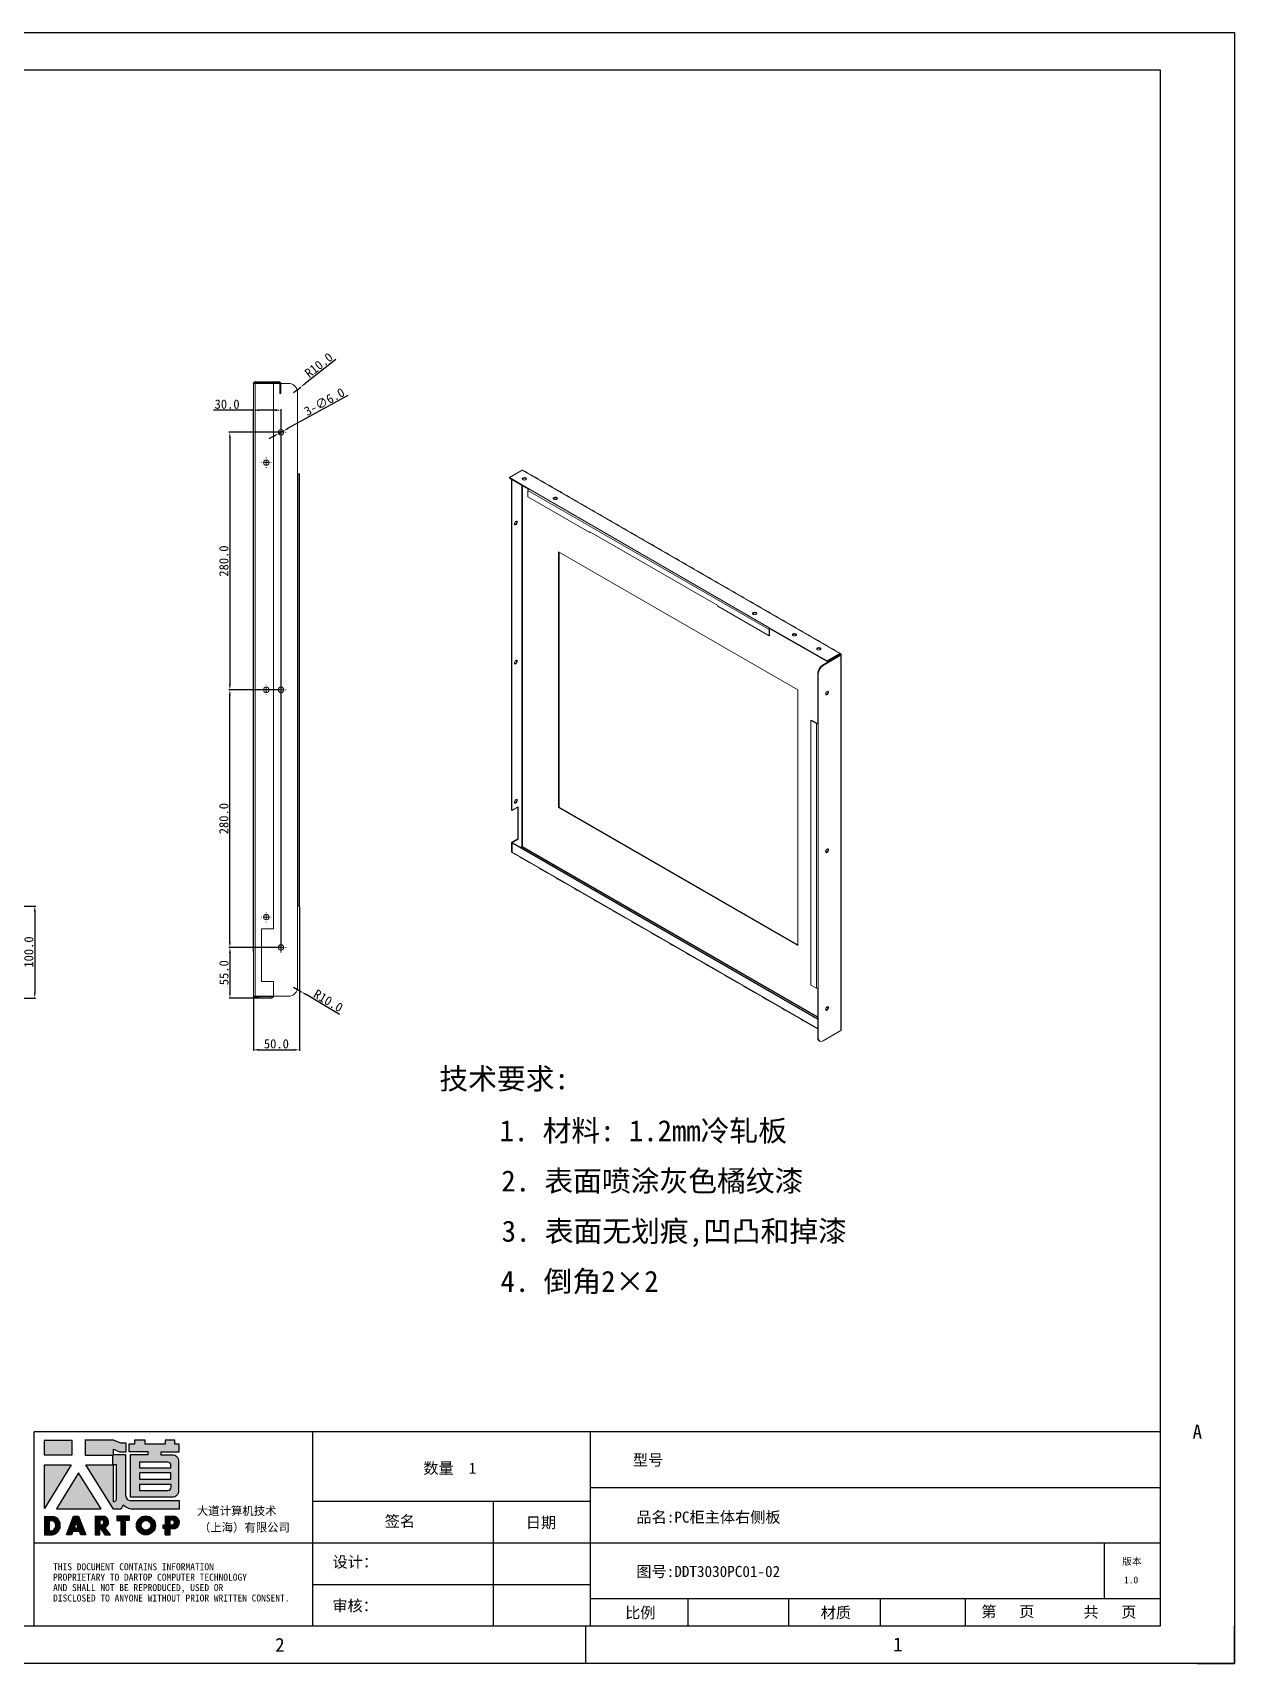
# Model space of a CAD drawing. Header units: millimetres. Extents: x 12436 to 30221, y 8547 to 23793.
# Drawn here: x 19808 to 21114, y 17318 to 19090 of the extents above; entities that cross this region are included whole.
import ezdxf
from ezdxf.enums import TextEntityAlignment as Align

# ---------------------------------------------------------------- set-up
doc = ezdxf.new("R2010")
doc.units = ezdxf.units.MM
doc.header["$PDSIZE"] = -1
doc.linetypes.add('DOT', pattern=[0.25, 0, -0.25])
for name, color, linetype in [('4', 7, 'Continuous'), ('FORMAT', 7, 'Continuous'), ('print', 30, 'Continuous')]:
    doc.layers.add(name, color=color, linetype=linetype)
doc.styles.add('Dartop', font='SIMFANG.TTF')
doc.styles.add('HZ', font='SimSun.ttf')
doc.styles.add('hzHT', font='SIMHEI.TTF')
doc.dimstyles.new('副本 ISO-25', dxfattribs={"dimtxt": 10, "dimasz": 6, "dimexe": 1, "dimexo": 1, "dimgap": 1.524, "dimtad": 1, "dimdec": 1, "dimzin": 0, "dimdsep": 46, "dimtxsty": 'Standard', "dimcen": 2.5, "dimclrd": 4, "dimclre": 4, "dimclrt": 4, "dimadec": 0, "dimazin": 0, "dimtfac": 1, "dimtdec": 1, "dimtmove": 0, "dimatfit": 3, "dimfxl": 1, "dimtzin": 0, "dimarcsym": 0})

# ---------------------------------------------------------------- blocks, each defined once
blk = doc.blocks.new('dadao')
for p, q in [((48, 19.2), (44.9, 10.4)), ((44.9, 10.4), (51.2, 10.4)), ((51.2, 10.4), (48, 19.2))]:
    blk.add_line(p, q)
for points in [[(41.8, 121.6), (41.8, 143.7), (-0.4, 143.7), (-0.4, 121.6), (41.8, 121.6)], [(104.8, 122), (104.8, 130.3), (114.1, 126.3), (124.2, 126.3), (124.2, 139.6), (115.9, 139.6), (105.1, 143.9), (61.5, 143.9)], [(61.7, 144), (61.7, 121.3), (103.9, 121.3)], [(113.4, 38.7), (105.1, 38.7), (63, 106.5), (103.9, 106.5), (103.9, 120.9), (103.9, 121.3)], [(109.7, 53.6), (109.7, 106.2), (104.3, 106.2), (104.3, 50.4), (106.6, 50.4)], [(144.6, 94.4), (144.6, 84.8), (192, 84.8), (192, 94.1), (144.9, 94.1)], [(0, 28), (0, 0), (11.8, 0)], [(0.1, 28), (14, 28)], [(76.8, 28.2), (76.8, 0), (84.1, 0), (84.1, 11.1), (91.6, -0.1), (100.3, -0.1), (91.7, 11.1)], [(76.8, 28.2), (90.6, 28.2)], [(120.2, 45), (119.5, 45), (119.5, 44.6)], [(183.7, 0), (183.7, 9.6), (180.6, 9.6), (180.6, 14.9), (183.8, 14.9), (183.8, 28.1), (196.1, 28.1), (196.5, 28.1)], [(7.1, 21.8), (7.1, 6.1), (12, 6.1)], [(7.1, 21.8), (11.4, 21.8)], [(84, 22.7), (84, 15.3), (87.2, 15.3)], [(84, 22.7), (87.3, 22.7)], [(183.7, 0), (190.9, 0), (190.9, 9.6), (198.8, 9.6)], [(194.9, 22.3), (190.8, 22.3), (190.8, 15), (194.4, 15)]]:
    blk.add_lwpolyline(points)
blk.add_lwpolyline([(137.1, 144.2), (137.1, 137.9), (128.3, 137.9), (128.3, 126.5), (157.3, 126.5), (157.3, 121.5), (130.3, 121.5), (130.3, 57.5), (194.4, 57.5, 0.414214), (204.4, 67.5), (204.4, 111.3, 0.414214), (194.4, 121.3), (177.5, 121.3), (177.5, 126.3), (204.7, 126.3), (204.7, 137.7), (198.2, 137.7), (198.2, 143.9), (183.3, 143.9), (183.3, 138), (153, 138), (153, 144.2), (137.1, 144.2)], format="xyb", close=True)
for points in [[(-0.3, 106.2), (40.4, 106.2), (-0.3, 39.7), (-0.3, 106.2)], [(51.7, 94.1), (18.4, 39.3), (86.2, 39.3)], [(43.8, 28.2), (51.8, 28.2), (62.6, -0.1), (55, -0.1), (53.2, 5), (42.9, 5), (41.1, 0), (33.6, 0)], [(110, 28.1), (110, 21.9), (116, 21.9), (116, -0.1), (123.2, -0.1), (123.2, 22), (129.2, 22), (129.2, 28.1), (110, 28.1)]]:
    blk.add_lwpolyline(points, close=True)
for points in [[(104.8, 122), (123.4, 122), (123.4, 60, 0.414214), (131.4, 52), (204.8, 52), (204.8, 39.1), (131.7, 39.1)], [(144.3, 110.8), (144.3, 101.8), (192.3, 101.8), (192.3, 105.5, 0.414214), (187.3, 110.5), (144.3, 110.5)], [(144.6, 77), (144.6, 67.5), (187.6, 67.5, 0.414214), (192.6, 72.5), (192.6, 76.4), (144.6, 76.4)]]:
    blk.add_lwpolyline(points, format="xyb")
for radius in [14.5, 7.44]:
    blk.add_circle((154.2, 14.2), radius)
for centre, radius, start, end in [((99.2, 60.7), 12.6, 305.6399, 325.969), ((9.6, 14.2), 14.4, 278.6604, 72.3203), ((88.6, 19.4), 8.95, 290.6073, 77.2124), ((111.6, 46.7), 8.19, 282.9811, 347.6627), ((136, 61.7), 22.9, 226.7358, 259.3209), ((195.7, 18.6), 9.51, 288.8959, 85.2442), ((8.5, 13.9), 8.49, 294.2143, 69.7177), ((86.4, 19), 3.8, 282.527, 76.7196), ((193.7, 18.7), 3.8, 280.9891, 72.5513)]:
    blk.add_arc(centre, radius, start, end)
blk = doc.blocks.new('*D317')
at = {"color": 4, "lineweight": -2}
for p, q in [((19749.1, 18140.8), (19811.2, 18140.8)), ((19810.2, 18134.8), (19810.2, 18046.8)), ((19760.1, 18040.8), (19811.2, 18040.8))]:
    blk.add_line(p, q, dxfattribs=at)
at = {"color": 4}
for points in [[(19809.2, 18134.8), (19811.2, 18134.8), (19810.2, 18140.8)], [(19809.2, 18046.8), (19811.2, 18046.8), (19810.2, 18040.8)]]:
    blk.add_solid(points, dxfattribs=at)
at = {"layer": 'Defpoints', "color": 0}
for p in [(19748.1, 18140.8), (19759.1, 18040.8), (19810.2, 18040.8)]:
    blk.add_point(p, dxfattribs=at)
at = {"color": 4, "insert": (19803.7, 18090.8), "char_height": 10, "attachment_point": 5, "rotation": 90}
blk.add_mtext('100.0', dxfattribs=at)
blk = doc.blocks.new('SW_CENTERMARKSYMBOL_8')
at = {"color": 0, "linetype": 'Continuous', "lineweight": 0}
for p, q in [((-5, 0), (-5.5, 0)), ((0, 0), (-2.5, 0)), ((0, 5), (0, 5.5)), ((0, 0), (0, 2.5)), ((0, 0), (0, -2.5)), ((0, 0), (2.5, 0)), ((5, 0), (5.5, 0)), ((0, -5), (0, -5.5))]:
    blk.add_line(p, q, dxfattribs=at)
blk = doc.blocks.new('SW_CENTERMARKSYMBOL_9')
at = {"color": 0, "linetype": 'Continuous', "lineweight": 0}
for p, q in [((-5, 0), (-5.5, 0)), ((0, 0), (-2.5, 0)), ((0, 5), (0, 5.5)), ((0, 0), (0, 2.5)), ((0, 0), (0, -2.5)), ((0, 0), (2.5, 0)), ((5, 0), (5.5, 0)), ((0, -5), (0, -5.5))]:
    blk.add_line(p, q, dxfattribs=at)
blk = doc.blocks.new('SW_CENTERMARKSYMBOL_10')
at = {"color": 0, "linetype": 'Continuous', "lineweight": 0}
for p, q in [((-5, 0), (-5.5, 0)), ((0, 0), (-2.5, 0)), ((0, 5), (0, 5.5)), ((0, 0), (0, 2.5)), ((0, 0), (0, -2.5)), ((0, 0), (2.5, 0)), ((5, 0), (5.5, 0)), ((0, -5), (0, -5.5))]:
    blk.add_line(p, q, dxfattribs=at)
blk = doc.blocks.new('SW_CENTERMARKSYMBOL_11')
at = {"color": 0, "linetype": 'Continuous', "lineweight": 0}
for p, q in [((-5, 0), (-5.5, 0)), ((0, 0), (-2.5, 0)), ((0, 5), (0, 5.5)), ((0, 0), (0, 2.5)), ((0, 0), (0, -2.5)), ((0, 0), (2.5, 0)), ((5, 0), (5.5, 0)), ((0, -5), (0, -5.5))]:
    blk.add_line(p, q, dxfattribs=at)
blk = doc.blocks.new('SW_CENTERMARKSYMBOL_12')
at = {"color": 0, "linetype": 'Continuous', "lineweight": 0}
for p, q in [((-5, 0), (-5.5, 0)), ((0, 0), (-2.5, 0)), ((0, 5), (0, 5.5)), ((0, 0), (0, 2.5)), ((0, 0), (0, -2.5)), ((0, 0), (2.5, 0)), ((5, 0), (5.5, 0)), ((0, -5), (0, -5.5))]:
    blk.add_line(p, q, dxfattribs=at)
blk = doc.blocks.new('SW_CENTERMARKSYMBOL_13')
at = {"color": 0, "linetype": 'Continuous', "lineweight": 0}
for p, q in [((-5, 0), (-5.5, 0)), ((0, 0), (-2.5, 0)), ((0, 5), (0, 5.5)), ((0, 0), (0, 2.5)), ((0, 0), (0, -2.5)), ((0, 0), (2.5, 0)), ((5, 0), (5.5, 0)), ((0, -5), (0, -5.5))]:
    blk.add_line(p, q, dxfattribs=at)
blk = doc.blocks.new('A$C08061109')
at = {"color": 7, "linetype": 'Continuous', "lineweight": 15}
for p, q in [((0, 668.1), (0, 1.9)), ((1.9, 668.1), (0, 668.1)), ((1.9, 668.8), (1.9, 670)), ((28.1, 670), (1.9, 670)), ((28.1, 668.8), (1.9, 668.8)), ((1.9, 668.1), (22, 668.1)), ((1.9, 668.1), (1.9, 1.9)), ((22, 668.1), (22, 75.4)), ((28.8, 668.1), (22, 668.1)), ((28.1, 670), (28.1, 668.8)), ((28.8, 668.1), (30, 668.1)), ((28.8, 657), (28.8, 668.1)), ((30, 657), (28.8, 657)), ((30, 657), (30, 668.1)), ((38.1, 668.1), (30, 668.1)), ((48.1, 570), (48.1, 658.1)), ((48.1, 570), (48.8, 570)), ((48.1, 100), (48.1, 570)), ((50, 570), (48.8, 570)), ((48.8, 570), (48.8, 100)), ((50, 570), (50, 100)), ((48.8, 100), (48.1, 100)), ((48.1, 11.9), (48.1, 100)), ((50, 100), (48.8, 100)), ((9, 75.4), (9, 18)), ((22, 75.4), (9, 75.4)), ((9, 18), (22, 18)), ((22, 18), (20.8, 18)), ((20.8, 18), (20.8, 18)), ((22, 18), (22, 1.9)), ((22, 18), (22, 18)), ((22, 1.9), (1.9, 1.9)), ((1.9, 1.2), (1.9, 0)), ((1.9, 1.2), (20.1, 1.2)), ((1.9, 0), (20.1, 0)), ((20.1, 0), (20.1, 1.2)), ((22, 1.9), (38.1, 1.9))]:
    blk.add_line(p, q, dxfattribs=at)
for centre in [(30, 615), (14, 582), (14, 335), (30, 335), (14, 88), (30, 55)]:
    blk.add_circle(centre, 3, dxfattribs=at)
for centre, radius, start, end in [((1.9, 668.1), 1.94, 90, 180), ((1.9, 668.1), 0.737, 90, 180), ((28.1, 668.1), 1.94, 0, 90), ((28.1, 668.1), 0.737, 0, 90), ((38.1, 658.1), 10, 0, 90), ((1.9, 1.9), 1.94, 180, 270), ((1.9, 1.9), 0.737, 180, 270), ((20.1, 1.9), 0.737, 270, 0), ((20.1, 1.9), 1.94, 270, 0), ((38.1, 11.9), 10, 270, 0)]:
    blk.add_arc(centre, radius, start, end, dxfattribs=at)
blk.add_open_spline([(0, 1.9), (0, 1.9), (0.1, 1.9), (0.2, 1.9), (0.4, 1.9), (0.7, 1.9), (1, 1.9), (1.4, 1.9), (1.7, 1.9), (1.9, 1.9)], degree=3, knots=[0, 0, 0, 0, 0.25, 0.25, 0.5, 0.5, 0.75, 0.75, 1, 1, 1, 1], dxfattribs=at)
at = {"color": 1, "linetype": 'Continuous', "lineweight": 0, "xscale": -1}
for name, p in [('SW_CENTERMARKSYMBOL_13', (30, 615)), ('SW_CENTERMARKSYMBOL_9', (14, 582)), ('SW_CENTERMARKSYMBOL_8', (14, 335)), ('SW_CENTERMARKSYMBOL_12', (30, 335)), ('SW_CENTERMARKSYMBOL_10', (14, 88)), ('SW_CENTERMARKSYMBOL_11', (30, 55))]:
    blk.add_blockref(name, p, dxfattribs=at)
blk = doc.blocks.new('*D362')
at = {"color": 4, "lineweight": -2}
for p, q in [((20097.8, 18139.8), (20097.8, 17983.5)), ((20047.8, 18041.7), (20047.8, 17983.5)), ((20053.8, 17984.5), (20091.8, 17984.5))]:
    blk.add_line(p, q, dxfattribs=at)
at = {"color": 4}
for points in [[(20053.8, 17985.5), (20053.8, 17983.5), (20047.8, 17984.5)], [(20091.8, 17985.5), (20091.8, 17983.5), (20097.8, 17984.5)]]:
    blk.add_solid(points, dxfattribs=at)
at = {"layer": 'Defpoints', "color": 0}
for p in [(20097.8, 18140.8), (20047.8, 18042.7), (20097.8, 17984.5)]:
    blk.add_point(p, dxfattribs=at)
at = {"color": 4, "insert": (20072.8, 17991), "char_height": 10, "attachment_point": 5}
blk.add_mtext('50.0', dxfattribs=at)
blk = doc.blocks.new('*D363')
at = {"color": 4, "lineweight": -2}
for p, q in [((20077.3, 18095.8), (20021.3, 18095.8)), ((20022.3, 18089.8), (20022.3, 18046.8)), ((20054.2, 18040.8), (20021.3, 18040.8))]:
    blk.add_line(p, q, dxfattribs=at)
at = {"color": 4}
for points in [[(20021.3, 18089.8), (20023.3, 18089.8), (20022.3, 18095.8)], [(20021.3, 18046.8), (20023.3, 18046.8), (20022.3, 18040.8)]]:
    blk.add_solid(points, dxfattribs=at)
at = {"layer": 'Defpoints', "color": 0}
for p in [(20078.3, 18095.8), (20022.3, 18040.8), (20055.2, 18040.8)]:
    blk.add_point(p, dxfattribs=at)
at = {"color": 4, "insert": (20015.8, 18068.3), "char_height": 10, "attachment_point": 5, "rotation": 90}
blk.add_mtext('55.0', dxfattribs=at)
blk = doc.blocks.new('*D364')
at = {"color": 4, "lineweight": -2}
for p, q in [((20076.3, 18375.8), (20021.2, 18375.8)), ((20022.2, 18101.8), (20022.2, 18369.8)), ((20076.3, 18095.8), (20021.2, 18095.8))]:
    blk.add_line(p, q, dxfattribs=at)
at = {"color": 4}
for points in [[(20021.2, 18369.8), (20023.2, 18369.8), (20022.2, 18375.8)], [(20021.2, 18101.8), (20023.2, 18101.8), (20022.2, 18095.8)]]:
    blk.add_solid(points, dxfattribs=at)
at = {"layer": 'Defpoints', "color": 0}
for p in [(20022.2, 18375.8), (20077.3, 18375.8), (20077.3, 18095.8)]:
    blk.add_point(p, dxfattribs=at)
at = {"color": 4, "insert": (20015.7, 18235.8), "char_height": 10, "attachment_point": 5, "rotation": 90}
blk.add_mtext('280.0', dxfattribs=at)
blk = doc.blocks.new('*D365')
at = {"color": 4, "lineweight": -2}
for p, q in [((20076.8, 18655.8), (20021.2, 18655.8)), ((20022.2, 18649.8), (20022.2, 18381.8)), ((20075.3, 18375.8), (20021.2, 18375.8))]:
    blk.add_line(p, q, dxfattribs=at)
at = {"color": 4}
for points in [[(20021.2, 18649.8), (20023.2, 18649.8), (20022.2, 18655.8)], [(20021.2, 18381.8), (20023.2, 18381.8), (20022.2, 18375.8)]]:
    blk.add_solid(points, dxfattribs=at)
at = {"layer": 'Defpoints', "color": 0}
for p in [(20077.8, 18655.8), (20022.2, 18375.8), (20076.3, 18375.8)]:
    blk.add_point(p, dxfattribs=at)
at = {"color": 4, "insert": (20015.7, 18515.8), "char_height": 10, "attachment_point": 5, "rotation": 90}
blk.add_mtext('280.0', dxfattribs=at)
blk = doc.blocks.new('*D366')
at = {"color": 4, "lineweight": -2}
for p, q in [((20137.3, 18734.9), (20103.9, 18708.7)), ((20091.3, 18698.9), (20099.2, 18705))]:
    blk.add_line(p, q, dxfattribs=at)
at = {"color": 4}
blk.add_solid([(20103.3, 18709.5), (20104.5, 18707.9), (20099.2, 18705)], dxfattribs=at)
at = {"layer": 'Defpoints', "color": 0}
for p in [(20099.2, 18705), (20091.3, 18698.9)]:
    blk.add_point(p, dxfattribs=at)
at = {"color": 4, "insert": (20118.9, 18728.8), "char_height": 10, "attachment_point": 5, "rotation": 38.093}
blk.add_mtext('R10.0', dxfattribs=at)
blk = doc.blocks.new('*D367')
at = {"color": 4, "lineweight": -2}
for p, q in [((20091.3, 18052.7), (20099.9, 18047.6)), ((20141.5, 18022.9), (20105.1, 18044.6))]:
    blk.add_line(p, q, dxfattribs=at)
at = {"color": 4}
blk.add_solid([(20105.6, 18045.4), (20104.6, 18043.7), (20099.9, 18047.6)], dxfattribs=at)
at = {"layer": 'Defpoints', "color": 0}
for p in [(20091.3, 18052.7), (20099.9, 18047.6)]:
    blk.add_point(p, dxfattribs=at)
at = {"color": 4, "insert": (20129.2, 18037.8), "char_height": 10, "attachment_point": 5, "rotation": 329.3008}
blk.add_mtext('R10.0', dxfattribs=at)
blk = doc.blocks.new('*D368')
at = {"color": 4, "lineweight": -2}
for p, q in [((20047.8, 18679.8), (20004.4, 18679.8)), ((20047.8, 18091.3), (20047.8, 18680.8)), ((20071.8, 18679.8), (20053.8, 18679.8)), ((20077.8, 18091.3), (20077.8, 18680.8))]:
    blk.add_line(p, q, dxfattribs=at)
at = {"color": 4}
for points in [[(20053.8, 18680.8), (20053.8, 18678.8), (20047.8, 18679.8)], [(20071.8, 18680.8), (20071.8, 18678.8), (20077.8, 18679.8)]]:
    blk.add_solid(points, dxfattribs=at)
at = {"layer": 'Defpoints', "color": 0}
for p in [(20047.8, 18679.8), (20047.8, 18090.3), (20077.8, 18090.3)]:
    blk.add_point(p, dxfattribs=at)
at = {"color": 4, "insert": (20019.2, 18686.3), "char_height": 10, "attachment_point": 5}
blk.add_mtext('30.0', dxfattribs=at)
blk = doc.blocks.new('*D369')
at = {"color": 4, "lineweight": -2}
for p, q in [((20150.6, 18695.6), (20085.7, 18660.1)), ((20069.9, 18651.5), (20064.6, 18648.6)), ((20075.1, 18654.4), (20080.4, 18657.2))]:
    blk.add_line(p, q, dxfattribs=at)
at = {"color": 4}
for points in [[(20069.4, 18652.4), (20070.3, 18650.6), (20075.1, 18654.4)], [(20085.2, 18661), (20086.1, 18659.2), (20080.4, 18657.2)]]:
    blk.add_solid(points, dxfattribs=at)
at = {"layer": 'Defpoints', "color": 0}
for p in [(20075.1, 18654.4), (20080.4, 18657.2)]:
    blk.add_point(p, dxfattribs=at)
at = {"color": 4, "insert": (20124.9, 18689), "char_height": 10, "attachment_point": 5, "rotation": 28.6849}
blk.add_mtext('3-∅6.0', dxfattribs=at)

msp = doc.modelspace()

# ---------------------------------------------------------------- hatches: boundary and pattern name
for points in [[(19850.657, 17559.999), (19820.522, 17559.999), (19820.522, 17544.255), (19850.657, 17544.255)], [(19849.687, 17533.239), (19820.603, 17533.239), (19820.603, 17485.753)], [(19857.749, 17524.622), (19833.974, 17485.437), (19882.386, 17485.437)], [(19913.125, 17477.419), (19899.367, 17477.419), (19899.367, 17473.054), (19903.659, 17473.054), (19903.659, 17457.325), (19908.799, 17457.325), (19908.799, 17473.065), (19913.125, 17473.065)]]:
    msp.add_hatch(color=0).paths.add_polyline_path(points)
h = msp.add_hatch(color=0)
h.paths.add_polyline_path([(19895.691, 17550.431), (19902.342, 17547.558), (19909.532, 17547.558), (19909.532, 17557.074), (19903.6, 17557.074), (19895.871, 17560.127), (19864.896, 17560.127), (19864.896, 17544.032), (19895.034, 17544.032), (19895.034, 17543.706), (19895.034, 17533.42), (19865.809, 17533.42), (19895.868, 17485.043), (19901.821, 17485.043, 0.27937482), (19906.166, 17489.269), (19906.166, 17489.492), (19906.691, 17489.492, 0.14314537), (19914.886, 17485.322), (19967.12, 17485.322), (19967.12, 17494.496), (19914.663, 17494.496, -0.41421356), (19908.95, 17500.21), (19908.95, 17544.54), (19895.691, 17544.54)])
h.paths.add_polyline_path([(19895.337, 17533.214), (19899.167, 17533.213), (19899.167, 17495.667, -0.08893574), (19896.948, 17493.384), (19895.324, 17493.384)], flags=16)
h = msp.add_hatch(color=0)
h.paths.add_polyline_path([(19967.03, 17555.742), (19962.382, 17555.742), (19962.382, 17560.163), (19951.76, 17560.163), (19951.76, 17555.963), (19930.072, 17555.963), (19930.072, 17560.384), (19918.714, 17560.384), (19918.714, 17555.881), (19912.437, 17555.881), (19912.437, 17547.731), (19933.149, 17547.731), (19933.149, 17544.126), (19913.849, 17544.126), (19913.849, 17498.487), (19959.666, 17498.487, 0.41421356), (19966.808, 17505.629), (19966.808, 17536.884, 0.41421356), (19959.666, 17544.026), (19947.555, 17544.026), (19947.555, 17547.563), (19967.03, 17547.563)])
h.paths.add_polyline_path([(19954.606, 17536.288, -0.41421356), (19958.177, 17532.717), (19958.177, 17530.098), (19923.875, 17530.098), (19923.875, 17536.288)], flags=16)
h.paths.add_polyline_path([(19957.956, 17524.572), (19957.956, 17517.94), (19924.097, 17517.94), (19924.097, 17524.572)], flags=16)
h.paths.add_polyline_path([(19958.398, 17511.971), (19958.398, 17509.131, -0.41421356), (19954.827, 17505.56), (19924.097, 17505.56), (19924.097, 17511.971)], flags=16)
h = msp.add_hatch(color=0)
h.paths.add_polyline_path([(19830.794, 17477.347), (19820.817, 17477.347), (19820.817, 17457.385), (19829.22, 17457.385, 0.79301591)])
h.paths.add_polyline_path([(19829.368, 17461.756), (19825.879, 17461.756), (19825.879, 17472.976), (19828.983, 17472.976, -0.67136089)], flags=16)
h = msp.add_hatch(color=0)
h.paths.add_polyline_path([(19857.824, 17477.512), (19852.13, 17477.512), (19844.807, 17457.363), (19850.201, 17457.363), (19851.47, 17460.934), (19858.777, 17460.934), (19860.074, 17457.32), (19865.511, 17457.32)])
h.paths.add_polyline_path([(19857.381, 17464.783), (19852.853, 17464.783), (19855.076, 17471.114)], flags=16)
h = msp.add_hatch(color=0)
h.paths.add_polyline_path([(19885.502, 17477.498), (19875.689, 17477.498), (19875.689, 17457.352), (19880.874, 17457.352), (19880.874, 17465.338), (19886.205, 17457.28), (19892.471, 17457.28), (19886.336, 17465.288, 0.74405494)])
h.paths.add_polyline_path([(19880.827, 17468.32), (19880.827, 17473.61), (19883.145, 17473.61, -0.79680897), (19883.11, 17468.32)], flags=16)
h = msp.add_hatch(color=0)
h.paths.add_polyline_path([(19920.604, 17467.497, 1), (19941.291, 17467.497, 1)])
h.paths.add_polyline_path([(19936.261, 17467.497, -1), (19925.634, 17467.497, -1)], flags=16)
h = msp.add_hatch(color=0)
h.paths.add_polyline_path([(19961.132, 17477.45), (19960.835, 17477.45), (19952.087, 17477.45), (19952.087, 17468.048), (19949.765, 17468.048), (19949.765, 17464.232), (19952.049, 17464.232), (19952.049, 17457.387), (19957.156, 17457.387), (19957.156, 17464.258), (19962.768, 17464.258, 0.81230381)])
h.paths.add_polyline_path([(19957.081, 17468.074), (19957.081, 17473.333), (19959.987, 17473.333, -0.77821343), (19959.69, 17468.074)], flags=16)

# ---------------------------------------------------------------- linework, layer by layer
msp.add_line((18635.136, 19049.942), (21033.445, 19049.942))
at = {"color": 0}
for p, q in [((21033.445, 19049.942), (21033.445, 17357.843)), ((21033.445, 17569.356), (19809.695, 17569.356)), ((19809.695, 17357.843), (19809.695, 17569.356)), ((20111.855, 17569.356), (20111.855, 17357.843)), ((20414.016, 17357.843), (20414.016, 17569.356)), ((20414.016, 17508.924), (21033.445, 17508.924)), ((20111.855, 17493.816), (20414.016, 17493.816)), ((20308.26, 17493.816), (20308.26, 17357.843)), ((19809.695, 17448.491), (20111.855, 17448.491)), ((20111.855, 17448.491), (21033.445, 17448.491)), ((20973.012, 17388.059), (20973.012, 17448.491)), ((20111.855, 17403.167), (20414.016, 17403.167)), ((20414.016, 17388.059), (21033.445, 17388.059)), ((20520.323, 17357.843), (20520.323, 17388.059)), ((20629.88, 17357.843), (20629.88, 17388.059)), ((20729.477, 17357.843), (20729.477, 17388.059)), ((20821.932, 17357.843), (20821.932, 17388.059)), ((21033.445, 17357.843), (18635.136, 17357.843)), ((20408.98, 17317.555), (20408.98, 17357.843)), ((21114.021, 17317.555), (21114.021, 17357.843)), ((21073.733, 17317.555), (21114.021, 17317.555))]:
    msp.add_line(p, q, dxfattribs=at)
at = {"color": 0, "linetype": 'DOT'}
for p, q in [((21114.021, 19049.942), (21114.021, 17357.843)), ((21073.733, 17317.555), (18554.56, 17317.555))]:
    msp.add_line(p, q, dxfattribs=at)
at = {"color": 7, "linetype": 'Continuous', "lineweight": 15}
for p, q in [((20326.016, 18606.54), (20339.871, 18614.538)), ((20685.184, 18415.194), (20339.871, 18614.538)), ((20347.263, 18594.274), (20326.016, 18606.54)), ((20326.016, 18606.54), (20326.016, 18605.805)), ((20346.758, 18593.83), (20326.016, 18605.805)), ((20328.204, 18604.541), (20328.204, 18244.851)), ((20328.841, 18604.174), (20328.841, 18244.484)), ((20339.481, 18205.638), (20339.481, 18598.032)), ((20340.262, 18605.082), (20340.262, 18604.546)), ((20340.262, 18597.581), (20340.262, 18205.638)), ((20608.219, 18441.256), (20346.236, 18592.495)), ((20346.236, 18585.72), (20346.236, 18592.495)), ((20413.588, 18546.839), (20346.236, 18585.72)), ((20609.246, 18443.035), (20347.263, 18594.274)), ((20413.588, 18547.573), (20413.588, 18546.839)), ((20552.534, 18467.361), (20413.588, 18547.573)), ((20413.588, 18546.839), (20414.224, 18547.206)), ((20414.224, 18547.206), (20414.224, 18547.206)), ((20379.54, 18247.917), (20379.54, 18525.949)), ((20379.54, 18525.949), (20639.402, 18375.934)), ((20380.177, 18525.582), (20380.177, 18248.284)), ((20552.534, 18466.626), (20552.534, 18467.361)), ((20608.219, 18434.48), (20552.534, 18466.626)), ((20608.855, 18441.623), (20608.219, 18441.256)), ((20608.219, 18441.256), (20608.219, 18434.48)), ((20608.855, 18441.623), (20608.855, 18434.848)), ((20671.328, 18407.195), (20609.246, 18443.035)), ((20609.246, 18442.3), (20609.246, 18443.035)), ((20671.328, 18406.46), (20609.246, 18442.3)), ((20608.219, 18434.48), (20608.855, 18434.848)), ((20666.417, 18402.723), (20685.574, 18413.782)), ((20667.053, 18402.356), (20666.417, 18402.723)), ((20667.053, 18402.356), (20686.211, 18413.415)), ((20685.184, 18415.194), (20671.328, 18407.195)), ((20685.184, 18414.459), (20671.328, 18406.46)), ((20671.328, 18407.195), (20671.328, 18406.46)), ((20685.183, 18414.459), (20685.574, 18414.233)), ((20685.184, 18414.459), (20685.184, 18415.194)), ((20685.574, 18414.233), (20686.211, 18414.601)), ((20685.574, 18413.782), (20685.574, 18414.233)), ((20685.574, 18413.782), (20686.211, 18413.415)), ((20686.211, 18005.475), (20686.211, 18413.415)), ((20661.114, 18393.538), (20661.75, 18393.17)), ((20661.114, 18339.607), (20661.114, 18393.538)), ((20661.75, 18339.24), (20661.75, 18393.17)), ((20639.402, 18375.934), (20639.402, 18097.902)), ((20653.829, 18342.627), (20654.465, 18342.994)), ((20659.696, 18339.24), (20653.829, 18342.627)), ((20653.829, 18342.627), (20653.829, 18054.796)), ((20660.332, 18339.607), (20654.465, 18342.994)), ((20660.332, 18339.607), (20659.696, 18339.24)), ((20659.696, 18339.24), (20659.696, 18051.409)), ((20661.114, 18339.607), (20661.75, 18339.24)), ((20661.75, 18051.409), (20661.75, 18339.24)), ((20328.204, 18244.851), (20328.841, 18244.484)), ((20328.841, 18244.484), (20335.735, 18248.464)), ((20335.098, 18248.096), (20335.098, 18213.679)), ((20335.735, 18248.464), (20335.735, 18213.312)), ((20379.54, 18247.917), (20380.177, 18248.284)), ((20639.402, 18097.902), (20379.54, 18247.917)), ((20380.177, 18248.284), (20639.402, 18098.637)), ((20335.098, 18213.679), (20328.204, 18209.699)), ((20328.204, 18209.699), (20328.841, 18209.332)), ((20328.204, 18209.699), (20328.204, 18199.862)), ((20335.735, 18213.312), (20328.841, 18209.332)), ((20328.841, 18209.332), (20328.841, 18199.495)), ((20329.231, 18209.107), (20329.868, 18209.475)), ((20661.114, 18017.516), (20329.231, 18209.107)), ((20329.231, 18209.107), (20329.231, 18199.27)), ((20661.114, 18018.251), (20329.868, 18209.475)), ((20335.098, 18213.679), (20335.735, 18213.312)), ((20337.998, 18204.782), (20339.481, 18205.638)), ((20661.114, 18020.414), (20340.262, 18205.638)), ((20328.204, 18199.862), (20328.841, 18199.495)), ((20328.841, 18199.495), (20329.231, 18199.72)), ((20661.114, 18007.679), (20329.231, 18199.27)), ((20339.871, 18204.961), (20338.779, 18204.331)), ((20661.114, 18019.512), (20339.871, 18204.961)), ((20653.829, 18054.796), (20659.696, 18051.409)), ((20661.114, 17997.846), (20661.114, 18051.194)), ((20661.75, 17997.478), (20661.75, 18051.409)), ((20661.75, 17997.478), (20661.114, 17997.846)), ((20686.211, 18005.475), (20667.053, 17994.416)), ((20675.57, 17999.333), (20675.571, 17999.333)), ((20675.571, 17999.333), (20685.184, 18004.882)), ((20675.571, 17999.333), (20675.571, 17999.333)), ((20685.184, 18004.882), (20685.184, 18004.882))]:
    msp.add_line(p, q, dxfattribs=at)
at = {"color": 7, "linetype": 'Continuous', "lineweight": 15, "flags": 128}
for points in [[(20340.633, 18604.263), (20340.185, 18604.632), (20339.983, 18605.068), (20340.051, 18605.517), (20340.381, 18605.926), (20340.934, 18606.245), (20341.642, 18606.436), (20342.42, 18606.475), (20343.175, 18606.359), (20343.815, 18606.1), (20344.264, 18605.73), (20344.466, 18605.295), (20344.398, 18604.845), (20344.067, 18604.436), (20343.515, 18604.117), (20342.807, 18603.927), (20342.028, 18603.887), (20341.274, 18604.004), (20340.633, 18604.263)], [(20344.382, 18604.814), (20344.264, 18604.995), (20343.815, 18605.365)], [(20374.309, 18582.985), (20373.861, 18583.355), (20373.659, 18583.79), (20373.727, 18584.24), (20374.057, 18584.649), (20374.61, 18584.968), (20375.318, 18585.158), (20376.096, 18585.198), (20376.851, 18585.081), (20377.491, 18584.822), (20377.939, 18584.453), (20378.142, 18584.017), (20378.074, 18583.567), (20377.743, 18583.159), (20377.191, 18582.84), (20376.483, 18582.649), (20375.704, 18582.61), (20374.949, 18582.726), (20374.309, 18582.985)], [(20378.058, 18583.536), (20377.939, 18583.718), (20377.491, 18584.087)], [(20331.492, 18556.26), (20331.588, 18556.944), (20331.864, 18557.656), (20332.288, 18558.311), (20332.807, 18558.829), (20333.359, 18559.148), (20333.879, 18559.229), (20334.302, 18559.063), (20334.578, 18558.67), (20334.674, 18558.097), (20334.578, 18557.414), (20334.302, 18556.702), (20333.879, 18556.047), (20333.359, 18555.529), (20332.807, 18555.21), (20332.288, 18555.129), (20331.864, 18555.294), (20331.588, 18555.687), (20331.492, 18556.26)], [(20334.038, 18558.465), (20333.942, 18559.038), (20333.844, 18559.232)], [(20591.016, 18457.883), (20590.568, 18458.252), (20590.366, 18458.688), (20590.434, 18459.137), (20590.764, 18459.546), (20591.317, 18459.865), (20592.025, 18460.056), (20592.803, 18460.095), (20593.558, 18459.978), (20594.198, 18459.72), (20594.647, 18459.35), (20594.849, 18458.914), (20594.781, 18458.465), (20594.45, 18458.056), (20593.898, 18457.737), (20593.19, 18457.547), (20592.411, 18457.507), (20591.656, 18457.624), (20591.016, 18457.883)], [(20594.765, 18458.434), (20594.647, 18458.615), (20594.198, 18458.985)], [(20634.238, 18434.768), (20633.79, 18435.138), (20633.588, 18435.574), (20633.656, 18436.023), (20633.986, 18436.432), (20634.539, 18436.751), (20635.247, 18436.941), (20636.025, 18436.981), (20636.78, 18436.864), (20637.42, 18436.605), (20637.868, 18436.236), (20638.071, 18435.8), (20638.003, 18435.351), (20637.672, 18434.942), (20637.12, 18434.623), (20636.412, 18434.432), (20635.633, 18434.393), (20634.878, 18434.51), (20634.238, 18434.768)], [(20637.987, 18435.319), (20637.868, 18435.501), (20637.42, 18435.87)], [(20660.755, 18419.461), (20660.307, 18419.83), (20660.104, 18420.266), (20660.172, 18420.715), (20660.503, 18421.124), (20661.055, 18421.443), (20661.763, 18421.634), (20662.542, 18421.673), (20663.297, 18421.556), (20663.937, 18421.298), (20664.385, 18420.928), (20664.587, 18420.492), (20664.519, 18420.043), (20664.189, 18419.634), (20663.636, 18419.315), (20662.928, 18419.124), (20662.15, 18419.085), (20661.395, 18419.202), (20660.755, 18419.461)], [(20664.504, 18420.012), (20664.385, 18420.193), (20663.937, 18420.563)], [(20331.492, 18404.996), (20331.588, 18405.68), (20331.864, 18406.392), (20332.288, 18407.047), (20332.807, 18407.564), (20333.359, 18407.883), (20333.879, 18407.965), (20334.302, 18407.799), (20334.578, 18407.406), (20334.674, 18406.833), (20334.578, 18406.149), (20334.302, 18405.437), (20333.879, 18404.783), (20333.359, 18404.265), (20332.807, 18403.946), (20332.288, 18403.864), (20331.864, 18404.03), (20331.588, 18404.423), (20331.492, 18404.996)], [(20334.038, 18407.201), (20333.942, 18407.773), (20333.844, 18407.967)], [(20672.919, 18373.244), (20672.823, 18372.561), (20672.546, 18371.849), (20672.123, 18371.194), (20671.604, 18370.676), (20671.051, 18370.357), (20670.532, 18370.276), (20670.109, 18370.441), (20669.833, 18370.835), (20669.737, 18371.408), (20669.833, 18372.091), (20670.109, 18372.803), (20670.532, 18373.458), (20671.051, 18373.976), (20671.604, 18374.295), (20672.123, 18374.376), (20672.546, 18374.211), (20672.823, 18373.817), (20672.919, 18373.244)], [(20672.282, 18373.612), (20672.186, 18374.185), (20672.089, 18374.379)], [(20331.492, 18253.732), (20331.588, 18253.159), (20331.864, 18252.766), (20332.288, 18252.6), (20332.807, 18252.682), (20333.359, 18253.001), (20333.879, 18253.519), (20334.302, 18254.173), (20334.578, 18254.885), (20334.674, 18255.569), (20334.578, 18256.142), (20334.302, 18256.535), (20333.879, 18256.701), (20333.359, 18256.619), (20332.807, 18256.3), (20332.288, 18255.782), (20331.864, 18255.128), (20331.588, 18254.416), (20331.492, 18253.732)], [(20669.737, 18199.934), (20669.833, 18200.618), (20670.109, 18201.33), (20670.532, 18201.984), (20671.051, 18202.502), (20671.604, 18202.821), (20672.123, 18202.903), (20672.546, 18202.737), (20672.823, 18202.344), (20672.919, 18201.771), (20672.823, 18201.087), (20672.546, 18200.375), (20672.123, 18199.721), (20671.604, 18199.203), (20671.051, 18198.884), (20670.532, 18198.802), (20670.109, 18198.968), (20669.833, 18199.361), (20669.737, 18199.934)], [(20672.282, 18202.138), (20672.186, 18202.711), (20672.089, 18202.905)], [(20669.737, 18028.46), (20669.833, 18029.144), (20670.109, 18029.856), (20670.532, 18030.511), (20671.051, 18031.029), (20671.604, 18031.348), (20672.123, 18031.429), (20672.546, 18031.263), (20672.823, 18030.87), (20672.919, 18030.297), (20672.823, 18029.614), (20672.546, 18028.902), (20672.123, 18028.247), (20671.604, 18027.729), (20671.051, 18027.41), (20670.532, 18027.329), (20670.109, 18027.494), (20669.833, 18027.887), (20669.737, 18028.46)], [(20672.282, 18030.665), (20672.186, 18031.238), (20672.089, 18031.432)], [(20667.053, 17994.416), (20666.019, 17993.936), (20665.024, 17993.71), (20664.107, 17993.747), (20663.303, 17994.045), (20662.644, 17994.592), (20662.154, 17995.368), (20661.852, 17996.342), (20661.75, 17997.478)]]:
    msp.add_lwpolyline(points, dxfattribs=at)
at = {"color": 7, "linetype": 'Continuous', "lineweight": 15}
for centre, radius, start, end in [((20340.297, 18613.944), 0.731, 65.692881, 125.617577), ((20342.266, 18602.876), 2.931, 58.095317, 138.626877), ((20348.465, 18592.394), 2.232, 122.605478, 177.394522), ((20375.942, 18581.599), 2.931, 58.095316, 138.626879), ((20331.108, 18558.367), 2.931, 281.365808, 1.909413), ((20592.649, 18456.496), 2.931, 58.095316, 138.626879), ((20610.448, 18441.154), 2.232, 122.605478, 177.394522), ((20609.703, 18441.584), 0.849, 122.605478, 177.394522), ((20635.871, 18433.382), 2.931, 58.095316, 138.626879), ((20662.387, 18418.074), 2.931, 58.095316, 138.626879), ((20331.108, 18407.103), 2.931, 281.365808, 1.909413), ((20672.628, 18393.014), 11.526, 122.605478, 177.394522), ((20673.264, 18392.646), 11.526, 122.605478, 177.394522), ((20685.584, 18414.702), 0.634, 350.785963, 129.203285), ((20685.336, 18414.272), 0.241, 350.785963, 129.203285), ((20685.489, 18414.008), 0.241, 290.783421, 69.216579), ((20685.986, 18414.008), 0.634, 290.783421, 69.216579), ((20669.353, 18373.514), 2.931, 281.365808, 1.909413), ((20660.723, 18341.222), 2.232, 242.609672, 297.390328), ((20660.723, 18340.361), 0.849, 242.609672, 297.390328), ((20331.183, 18255.747), 2.828, 280.251316, 19.754061), ((20339.414, 18205.677), 0.849, 302.605478, 357.394522), ((20329.922, 18199.182), 0.696, 172.74417, 235.943649), ((20669.353, 18202.041), 2.931, 281.365808, 1.909413), ((20660.723, 18053.391), 2.232, 242.609672, 297.390328), ((20669.353, 18030.567), 2.931, 281.365808, 1.909413), ((20664.681, 17997.391), 3.596, 172.74417, 235.943649), ((20685.909, 18006.14), 0.73, 294.374658, 354.305201)]:
    msp.add_arc(centre, radius, start, end, dxfattribs=at)
for points in [[(20340.598, 18614.61), (20685.91, 18415.266)], [(20686.636, 18414.008), (20686.636, 18006.068)], [(20661.114, 18007.187), (20329.532, 18198.605)], [(20663.304, 17994.044), (20662.667, 17994.412)]]:
    msp.add_open_spline(points, degree=1, dxfattribs=at)
msp.add_open_spline([(20340.262, 18205.638), (20340.16, 18205.697), (20340.016, 18205.731), (20339.727, 18205.731), (20339.583, 18205.697), (20339.481, 18205.638)], degree=3, knots=[0, 0, 0, 0, 0.5, 0.5, 1, 1, 1, 1], dxfattribs=at)
at = {"layer": 'print', "color": 4}
msp.add_lwpolyline([(18554.56, 19090.23), (21114.021, 19090.23), (21114.021, 17317.555), (18554.56, 17317.555)], close=True, dxfattribs=at)

# ---------------------------------------------------------------- block references
at = {"color": 0, "xscale": 0.7141973048564978, "yscale": 0.7141973049147055, "zscale": 0.7141973049268417}
msp.add_blockref('dadao', (19820.817, 17457.385), dxfattribs=at)
at = {"layer": 'FORMAT'}
msp.add_blockref('A$C08061109', (20047.764, 18040.797), dxfattribs=at)

# ---------------------------------------------------------------- texts
at = {"style": 'HZ'}
for s, p in [('技术要求:', (20320.307, 17953.093)), ('     1. 材料: 1.2mm冷轧板', (20432.548, 17896.607)), ('    2. 表面喷涂灰色橘纹漆', (20450.176, 17842.007)), ('3. 表面无划痕,凹凸和掉漆', (20505.234, 17787.407)), ('4. 倒角2×2         ', (20472.489, 17732.807))]:
    msp.add_text(s, height=22.932, dxfattribs=at).set_placement(p, align=Align.MIDDLE_CENTER)
at = {"color": 0}
for s, height, style, p in [('A', 15.108, 'Dartop', (21073.733, 17569.356)), ('数量  1', 12.0864, 'hzHT', (20261.311, 17529.737)), ('型号', 12.0864, 'hzHT', (20476.723, 17538.612)), ('签名', 12.0864, 'hzHT', (20207.018, 17472.137)), ('品名:PC柜主体右侧板  ', 12.08642, 'hzHT', (20550.654, 17476.565)), ('日期', 12.0864, 'hzHT', (20360.38, 17470.65)), ('版本', 7.554, 'hzHT', (21002.646, 17428.437)), ('图号:DDT3030PC01-02', 12.08642, 'hzHT', (20542.2, 17417.488)), ('1.0', 7.554, 'Dartop', (21001.738, 17408.249)), ('比例', 12.0864, 'hzHT', (20468.295, 17372.637)), ('材质', 12.0864, 'hzHT', (20680.795, 17372.637)), ('第   页', 12.0864, 'hzHT', (20867.763, 17373.89)), ('共   页', 12.0864, 'hzHT', (20978.787, 17373.45)), ('2', 15.108, 'Dartop', (20076.603, 17337.699)), ('1', 15.108, 'Dartop', (20748.243, 17338.179))]:
    msp.add_text(s, height=height, dxfattribs=dict(at, style=style)).set_placement(p, align=Align.MIDDLE_CENTER)
at = {"color": 0, "style": 'hzHT'}
for s, height, p in [('THIS DOCUMENT CONTAINS INFORMATION', 7.55401, (19830.089, 17418.805)), ('设计：', 12.0864, (20133.8, 17421.781)), ('PROPRIETARY TO DARTOP COMPUTER TECHNOLOGY', 7.55401, (19830.089, 17407.474)), ('AND SHALL NOT BE REPRODUCED, USED OR', 7.55401, (19830.089, 17396.143)), ('DISCLOSED TO ANYONE WITHOUT PRIOR WRITTEN CONSENT.', 7.55401, (19830.089, 17384.812)), ('审核：', 12.0864, (20133.62, 17374.186))]:
    msp.add_text(s, height=height, dxfattribs=at).set_placement(p)
at = {"layer": '4', "color": 0, "style": 'hzHT'}
for s, p in [('大道计算机技术', (19986.327, 17478.805)), ('（上海）有限公司', (19988.608, 17460.738))]:
    msp.add_text(s, height=9.0648, dxfattribs=at).set_placement(p)

# ---------------------------------------------------------------- dimensions: what is measured, and where the dimension line sits
for center, mpoint, picture, middle in [((20091.324, 18698.861), (20099.194, 18705.03), '*D366', (20118.93, 18728.791)), ((20091.324, 18052.734), (20099.923, 18047.629), '*D367', (20129.213, 18037.825))]:
    dim = msp.add_radius_dim(center=center, mpoint=mpoint, dimstyle='副本 ISO-25')
    dim.commit()
    dim.dimension.update_dxf_attribs({"geometry": picture, "text_midpoint": middle})
dim = msp.add_diameter_dim_2p(p1=(20075.132, 18654.356), p2=(20080.396, 18657.236), text='3-<>', dimstyle='副本 ISO-25')
dim.commit()
dim.dimension.update_dxf_attribs({"geometry": '*D369', "text_midpoint": (20128.055, 18683.312), "dimtype": 163})
dim = msp.add_linear_dim(base=(20047.764, 18679.773), p1=(20077.764, 18090.296), p2=(20047.764, 18090.296), dimstyle='副本 ISO-25')
dim.commit()
dim.dimension.update_dxf_attribs({"geometry": '*D368', "text_midpoint": (20019.24, 18679.773), "dimtype": 160})
for base, p1, p2, picture, middle in [((20022.217, 18375.796), (20077.764, 18655.796), (20076.264, 18375.796), '*D365', (20015.693, 18515.796)), ((20022.217, 18375.796), (20077.264, 18095.796), (20077.264, 18375.796), '*D364', (20015.693, 18235.796)), ((19810.206, 18040.797), (19748.078, 18140.797), (19759.141, 18040.797), '*D317', (19803.682, 18090.797)), ((20022.323, 18040.797), (20078.264, 18095.796), (20055.201, 18040.797), '*D363', (20015.799, 18068.297))]:
    dim = msp.add_linear_dim(base=base, p1=p1, p2=p2, angle=90, dimstyle='副本 ISO-25')
    dim.commit()
    dim.dimension.update_dxf_attribs({"geometry": picture, "text_midpoint": middle})
dim = msp.add_linear_dim(base=(20097.761, 17984.493), p1=(20047.764, 18042.734), p2=(20097.761, 18140.797), dimstyle='副本 ISO-25')
dim.commit()
dim.dimension.update_dxf_attribs({"geometry": '*D362', "text_midpoint": (20072.763, 17991.017)})

doc.saveas('drawing.dxf')
